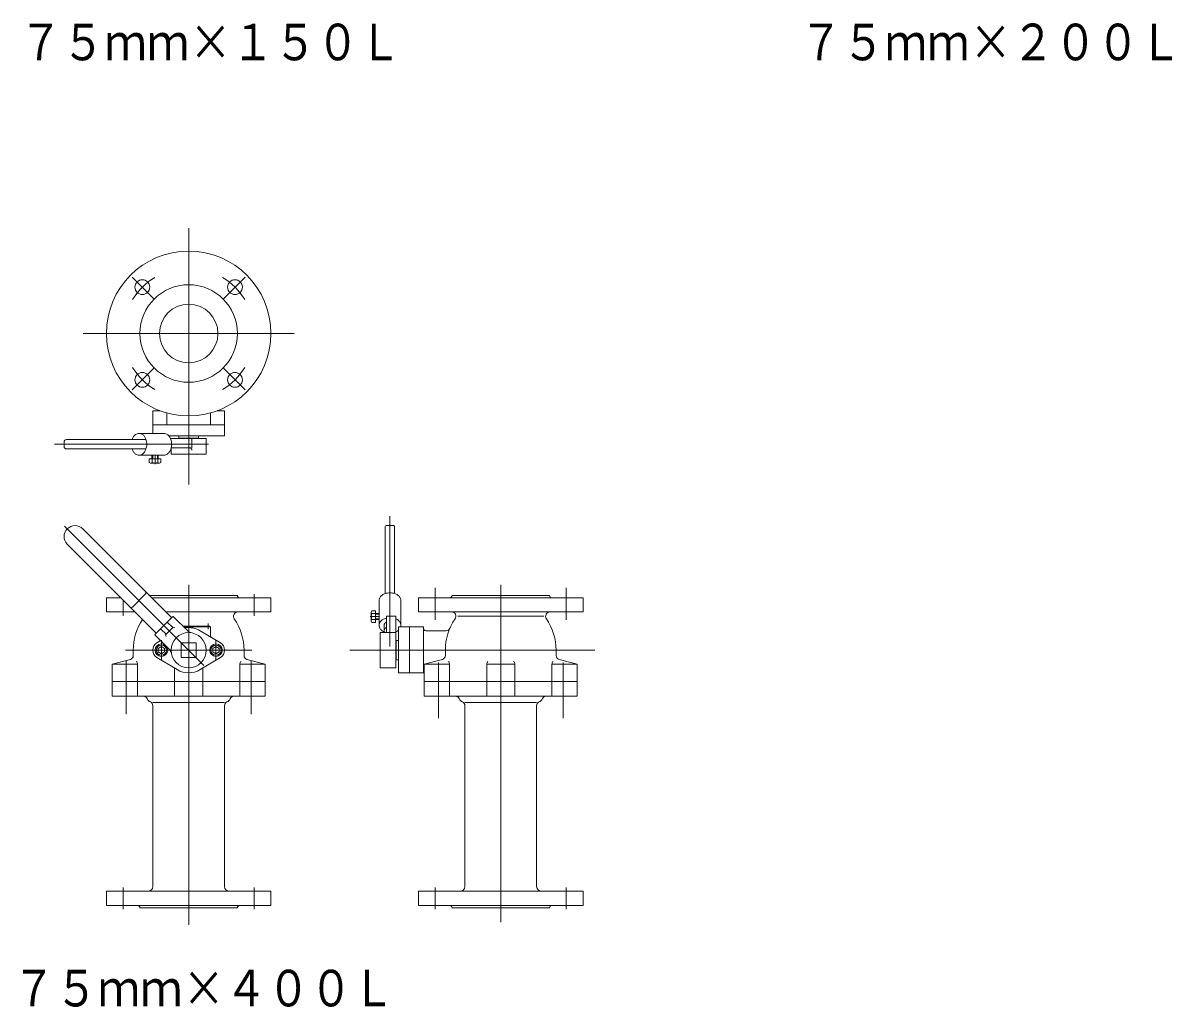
# Model space of a CAD drawing. Units: millimetres at full size, sheet at 1:20; details may follow other scales. Extents: x -5803 to 5817, y -3160 to 3160.
# Drawn here: x 3284 to 4757, y 639 to 1901 of the extents above; entities that cross this region are included whole.
import ezdxf
from ezdxf.enums import TextEntityAlignment as Align

# ---------------------------------------------------------------- set-up
doc = ezdxf.new("R2010")
doc.units = ezdxf.units.MM
doc.header["$LTSCALE"] = 20
doc.layers.add('0-7_TEMP01', color=3, linetype='Continuous', lineweight=18)
doc.layers.add('1-3_補修弁', color=7, linetype='Continuous', lineweight=9)
doc.styles.add('ＭＳ ゴシック', font='')
doc.styles.get('ＭＳ ゴシック').set_extended_font_data('MS Gothic')

msp = doc.modelspace()

# ---------------------------------------------------------------- linework, layer by layer
at = {"layer": '0-7_TEMP01'}
for p, q in [((3496.31, 1309.2), (3496.31, 1637.74)), ((3423.9, 1575), (3451.78, 1547.13)), ((3568.72, 1575), (3540.85, 1547.13)), ((3361.16, 1502.6), (3631.47, 1502.6)), ((3423.9, 1430.19), (3451.78, 1458.06)), ((3568.72, 1430.19), (3540.85, 1458.06)), ((3324.18, 1360.6), (3521.61, 1360.6)), ((3453.18, 1335.23), (3453.18, 1346.59)), ((3754.31, 1101.27), (3754.31, 1268.45)), ((3515.76, 1077.27), (3337.22, 1255.81)), ((3496.31, 744.7), (3496.31, 1180.6)), ((3896.31, 1180.6), (3896.31, 748.11)), ((3580.32, 1168.71), (3580.32, 1140.71)), ((3812.32, 1135.71), (3812.32, 1176.71)), ((3980.32, 1176.71), (3980.32, 1135.71)), ((3412.32, 1160.91), (3412.32, 1140.71)), ((3728.95, 1139.85), (3740.31, 1139.85)), ((3461.31, 1109.71), (3461.31, 1083.71)), ((3531.32, 1083.71), (3531.32, 1109.71)), ((3577.31, 1096.71), (3415.31, 1096.71)), ((4016.81, 1096.71), (3702.92, 1096.71)), ((3416.32, 1014.71), (3416.32, 1083.71)), ((3576.32, 1014.71), (3576.32, 1083.71)), ((3816.32, 1009.71), (3816.32, 1081.02)), ((3976.32, 1009.71), (3976.32, 1081.02)), ((3412.32, 764.71), (3412.32, 792.71)), ((3580.32, 764.71), (3580.32, 792.71)), ((3812.32, 764.71), (3812.32, 792.71)), ((3980.32, 764.71), (3980.32, 792.71))]:
    msp.add_line(p, q, dxfattribs=at)
for start, end in [(121.226, 148.774), (31.226, 58.774), (211.226, 238.774), (301.226, 328.774)]:
    msp.add_arc((3496.31, 1502.6), 84, start, end, dxfattribs=at)
at = {"layer": '1-3_補修弁'}
for p, q in [((3450.32, 1403.6), (3450.32, 1374.59)), ((3459.86, 1403.6), (3450.32, 1403.6)), ((3468.32, 1400.88), (3468.32, 1385.6)), ((3524.32, 1400.88), (3524.32, 1385.6)), ((3542.31, 1403.6), (3532.78, 1403.6)), ((3542.31, 1371.59), (3542.31, 1403.6)), ((3542.31, 1385.6), (3450.32, 1385.6)), ((3464.49, 1374.59), (3432.67, 1374.59)), ((3470.62, 1371.59), (3542.31, 1371.59)), ((3508.81, 1368.6), (3508.81, 1371.59)), ((3336.65, 1363.6), (3336.65, 1357.6)), ((3339.65, 1366.6), (3441.62, 1366.6)), ((3472.85, 1368.09), (3518.82, 1368.09)), ((3473.81, 1348.1), (3473.81, 1355.88)), ((3497.38, 1356.1), (3473.87, 1356.1)), ((3483.81, 1368.6), (3508.81, 1368.6)), ((3500.37, 1368.09), (3500.37, 1356.1)), ((3508.81, 1368.6), (3508.32, 1368.09)), ((3518.82, 1368.09), (3518.82, 1348.1)), ((3339.65, 1354.59), (3441.62, 1354.59)), ((3432.67, 1346.59), (3464.49, 1346.59)), ((3445.68, 1342.09), (3460.69, 1342.09)), ((3445.68, 1337.19), (3445.68, 1342.09)), ((3449.18, 1346.59), (3449.18, 1342.09)), ((3449.43, 1337.17), (3449.43, 1342.09)), ((3450.18, 1342.09), (3450.18, 1346.59)), ((3456.18, 1342.09), (3456.18, 1346.59)), ((3456.93, 1337.17), (3456.93, 1342.09)), ((3457.18, 1342.09), (3457.18, 1346.59)), ((3460.69, 1342.09), (3460.69, 1337.19)), ((3518.82, 1348.1), (3473.81, 1348.1)), ((3447.56, 1336.6), (3458.8, 1336.6)), ((3474.39, 1138.43), (3360.55, 1252.28)), ((3748.32, 1255.38), (3748.32, 1169.29)), ((3759.32, 1256.38), (3749.32, 1256.38)), ((3760.32, 1255.38), (3760.32, 1169.29)), ((3454.59, 1118.63), (3340.75, 1232.47)), ((3390.82, 1163.71), (3409.51, 1163.71)), ((3390.82, 1163.71), (3390.82, 1145.71)), ((3441.16, 1168.84), (3424.19, 1151.87)), ((3558.81, 1166.71), (3446.12, 1166.71)), ((3449.11, 1163.71), (3601.81, 1163.71)), ((3601.81, 1163.71), (3601.81, 1145.71)), ((3790.82, 1163.71), (4001.81, 1163.71)), ((3790.82, 1145.71), (3790.82, 1163.71)), ((3833.81, 1166.71), (3958.81, 1166.71)), ((4001.81, 1163.71), (4001.81, 1145.71)), ((3740.31, 1128.53), (3740.31, 1160.35)), ((3768.32, 1128.53), (3768.32, 1160.35)), ((3390.82, 1145.71), (3427.51, 1145.71)), ((3453.35, 1117.39), (3475.63, 1139.67)), ((3467.11, 1145.71), (3601.81, 1145.71)), ((3477.04, 1139.67), (3495.11, 1121.61)), ((3730.32, 1145.47), (3730.32, 1134.22)), ((3730.9, 1143.6), (3735.82, 1143.6)), ((3730.9, 1136.1), (3735.82, 1136.1)), ((3730.91, 1147.35), (3735.82, 1147.35)), ((3735.82, 1147.35), (3735.82, 1132.34)), ((3740.31, 1143.85), (3735.82, 1143.85)), ((3735.82, 1142.85), (3740.31, 1142.85)), ((3735.82, 1136.84), (3740.31, 1136.84)), ((3735.82, 1135.84), (3740.31, 1135.84)), ((3761.82, 1140.38), (3749.82, 1140.38)), ((3749.82, 1119.21), (3749.82, 1140.38)), ((3761.82, 1140.38), (3761.82, 1074.21)), ((4001.81, 1145.71), (3790.82, 1145.71)), ((3841.32, 1140.13), (3951.32, 1140.13)), ((3460.25, 1124.29), (3467.33, 1117.22)), ((3489, 1127.71), (3523.32, 1127.71)), ((3524.32, 1126.71), (3490, 1126.71)), ((3511.23, 1121.59), (3536.97, 1106.14)), ((3521.31, 1123.71), (3521.31, 1130.71)), ((3523.32, 1127.71), (3523.32, 1126.71)), ((3524.32, 1115.44), (3524.32, 1126.71)), ((3735.82, 1132.34), (3730.91, 1132.34)), ((3746.82, 1128.53), (3746.82, 1121.61)), ((3765.31, 1126.71), (3765.31, 1067.71)), ((3765.31, 1126.71), (3797.31, 1126.71)), ((3779.31, 1067.71), (3779.31, 1126.71)), ((3797.31, 1067.71), (3797.31, 1126.71)), ((3800.32, 1121.71), (3826.49, 1121.71)), ((3453.35, 1115.98), (3471.42, 1097.92)), ((3460.37, 1108.97), (3455.66, 1106.14)), ((3486.82, 1087.21), (3486.82, 1106.21)), ((3486.82, 1106.21), (3505.82, 1106.21)), ((3505.82, 1106.21), (3505.82, 1087.21)), ((3761.82, 1119.21), (3741.81, 1119.21)), ((3741.81, 1119.21), (3741.81, 1074.21)), ((3762.32, 1109.21), (3762.32, 1084.21)), ((3425.32, 1089.78), (3425.32, 1096.71)), ((3457.31, 1094.41), (3457.31, 1099.02)), ((3461.31, 1092.09), (3457.31, 1094.41)), ((3465.31, 1094.41), (3461.31, 1092.09)), ((3465.31, 1099.02), (3465.31, 1094.41)), ((3527.31, 1094.41), (3527.31, 1099.02)), ((3531.32, 1092.09), (3527.31, 1094.41)), ((3535.32, 1094.41), (3531.32, 1092.09)), ((3535.32, 1099.02), (3535.32, 1094.41)), ((3567.31, 1089.78), (3567.31, 1096.71)), ((3825.32, 1089.78), (3825.32, 1096.71)), ((3967.31, 1089.78), (3967.31, 1096.71)), ((3430.75, 1078.71), (3398.32, 1078.71)), ((3430.75, 1078.71), (3430.75, 1037.71)), ((3455.66, 1087.28), (3481.4, 1071.84)), ((3505.82, 1087.21), (3486.82, 1087.21)), ((3536.97, 1087.28), (3511.23, 1071.84)), ((3594.32, 1078.71), (3561.88, 1078.71)), ((3561.88, 1078.71), (3561.88, 1037.71)), ((3571.02, 1084.96), (3594.32, 1078.71)), ((3594.32, 1078.71), (3594.32, 1037.71)), ((3762.32, 1084.21), (3761.82, 1084.71)), ((3762.32, 1084.21), (3765.31, 1084.21)), ((3798.32, 1078.71), (3798.32, 1037.71)), ((3830.75, 1078.71), (3830.75, 1037.71)), ((3878.32, 1078.71), (3914.31, 1078.71)), ((3878.32, 1037.71), (3878.32, 1078.71)), ((3914.31, 1037.71), (3914.31, 1078.71)), ((3961.88, 1078.71), (3994.32, 1078.71)), ((3961.88, 1078.71), (3961.88, 1037.71)), ((3971.02, 1084.96), (3994.32, 1078.71)), ((3994.32, 1037.71), (3994.32, 1078.71)), ((3478.32, 1037.71), (3478.32, 1073.69)), ((3514.31, 1037.71), (3514.31, 1073.69)), ((3741.81, 1074.21), (3761.82, 1074.21)), ((3765.31, 1067.71), (3798.32, 1067.71)), ((3594.32, 1056.71), (3398.32, 1056.71)), ((3798.32, 1056.71), (3994.32, 1056.71)), ((3594.32, 1037.71), (3398.32, 1037.71)), ((3994.32, 1037.71), (3798.32, 1037.71)), ((3450.32, 1029.71), (3542.31, 1029.71)), ((3450.32, 793.71), (3450.32, 1025.71)), ((3542.31, 793.71), (3542.31, 1025.71)), ((3850.32, 1029.71), (3942.31, 1029.71)), ((3850.32, 793.71), (3850.32, 1025.71)), ((3942.31, 793.71), (3942.31, 1025.71)), ((3390.82, 787.71), (3601.81, 787.71)), ((3601.81, 787.71), (3601.81, 769.71)), ((3790.82, 787.71), (4001.81, 787.71)), ((3790.82, 769.71), (3790.82, 787.71)), ((4001.81, 787.71), (4001.81, 769.71)), ((3558.81, 766.71), (3433.81, 766.71)), ((4001.81, 769.71), (3790.82, 769.71)), ((3958.81, 766.71), (3833.81, 766.71))]:
    msp.add_line(p, q, dxfattribs=at)
for points in [[(3484.32, 1368.09), (3483.81, 1368.6), (3483.81, 1371.59)], [(3468.74, 1132.78), (3475.81, 1125.7), (3467.33, 1117.22)], [(3761.82, 1108.71), (3762.32, 1109.21), (3765.31, 1109.21)], [(3457.31, 1099.02), (3461.31, 1101.33), (3465.31, 1099.02)], [(3527.31, 1099.02), (3531.32, 1101.33), (3535.32, 1099.02)], [(3421.61, 1084.96), (3398.32, 1078.71), (3398.32, 1037.71)], [(3821.61, 1084.96), (3798.32, 1078.71), (3830.75, 1078.71)], [(3601.81, 769.71), (3390.82, 769.71), (3390.82, 787.71)]]:
    msp.add_lwpolyline(points, dxfattribs=at)
for centre, radius in [((3496.31, 1502.6), 105.5), ((3436.91, 1561.99), 9.5), ((3496.31, 1502.6), 62.5), ((3555.71, 1561.99), 9.5), ((3496.31, 1502.6), 37.5), ((3436.91, 1443.2), 9.5), ((3555.71, 1443.2), 9.5), ((3461.31, 1096.71), 8), ((3496.31, 1096.71), 22.5), ((3531.32, 1096.71), 8), ((3461.31, 1096.71), 6.5), ((3531.32, 1096.71), 6.5)]:
    msp.add_circle(centre, radius, dxfattribs=at)
for centre, radius, start, end in [((3437.92, 1361.96), 14.93, 145.13203, 160.85632), ((3434.63, 1364.28), 10.9, 125.84361, 145.25198), ((3432.76, 1366.95), 7.64, 90.69337, 126.22988), ((3432.58, 1366.95), 7.64, 53.77012, 89.30663), ((3430.72, 1364.28), 10.9, 34.74801, 54.15638), ((3427.43, 1361.96), 14.93, 19.1437, 34.86798), ((3464.4, 1366.95), 7.64, 53.77012, 89.30663), ((3462.54, 1364.28), 10.9, 34.74801, 54.15638), ((3459.24, 1361.96), 14.93, 19.1437, 34.86798), ((3339.65, 1363.6), 3, 90, 180), ((3339.65, 1357.6), 3, 180, 270), ((3424.54, 1366.46), 0.82, 151.32882, 170.65982), ((3423.67, 1360.66), 18.91, 359.81123, 19.14223), ((3423.67, 1360.53), 18.91, 340.85777, 0.18877), ((3455.49, 1360.66), 18.91, 359.81123, 19.14223), ((3455.49, 1360.53), 18.91, 340.85777, 0.18877), ((3497.38, 1353.1), 3, 0, 90), ((3433.17, 1357.7), 9.94, 198.21001, 199.80121), ((3437.92, 1359.23), 14.93, 199.14369, 214.86798), ((3434.63, 1356.91), 10.9, 214.74801, 234.15638), ((3432.76, 1354.24), 7.64, 233.77013, 269.30664), ((3432.58, 1354.24), 7.64, 270.69336, 306.22986), ((3430.72, 1356.91), 10.9, 305.84364, 325.252), ((3427.43, 1359.23), 14.93, 325.13201, 340.8563), ((3464.4, 1354.24), 7.64, 270.69336, 306.22986), ((3462.54, 1356.91), 10.9, 305.84364, 325.252), ((3459.24, 1359.23), 14.93, 325.13201, 340.8563), ((3447.56, 1339.88), 3.29, 234.992, 304.565), ((3453.18, 1349.01), 12.42, 252.412, 287.588), ((3458.8, 1339.88), 3.29, 235.435, 305.008), ((3350.65, 1242.38), 14, 45, 225), ((3749.32, 1255.38), 1, 90, 180), ((3759.32, 1255.38), 1, 0, 90), ((3439.74, 1170.25), 2, 315, 45), ((3561.82, 1166.71), 3, 180, 270), ((3747.96, 1160.26), 7.64, 143.77013, 179.30664), ((3750.62, 1158.39), 10.9, 124.74801, 144.15638), ((3752.95, 1155.11), 14.93, 109.14369, 124.86798), ((3754.25, 1151.35), 18.91, 89.81124, 109.14224), ((3754.38, 1151.35), 18.91, 70.85776, 90.18876), ((3755.68, 1155.11), 14.93, 55.13203, 70.85632), ((3758, 1158.39), 10.9, 35.84361, 55.25198), ((3760.66, 1160.26), 7.64, 0.69337, 36.22988), ((3830.82, 1166.71), 3, 270, 0), ((3961.82, 1166.71), 3, 180, 270), ((3422.78, 1153.28), 2, 225, 315), ((3496.31, 1096.71), 71, 146.372, 180), ((3476.34, 1138.96), 1, 45, 135), ((3559.39, 1140.13), 5.58, 90, 214.542), ((3496.31, 1096.71), 71, 0, 34.542), ((3742.73, 1139.85), 12.42, 162.412, 197.588), ((3733.61, 1145.47), 3.29, 144.992, 214.565), ((3733.61, 1134.22), 3.29, 145.435, 215.008), ((3750.62, 1126.58), 10.9, 124.74801, 144.15638), ((3752.95, 1123.28), 14.93, 109.14369, 124.86798), ((3751.73, 1128.16), 9.94, 101.14176, 111.74811), ((3758.09, 1127.53), 10.08, 52.6097, 68.33399), ((3758, 1126.58), 10.9, 35.84361, 55.25198), ((3896.31, 1096.71), 71, 145.458, 180), ((3833.23, 1140.13), 5.58, 325.458, 90), ((3959.39, 1140.13), 5.58, 90, 214.542), ((3896.31, 1096.71), 71, 0, 34.542), ((3477.22, 1124.29), 2, 45, 135), ((3496.31, 1096.71), 29, 59.05, 99.719), ((3502.17, 1128.68), 10, 225, 259.606), ((3747.96, 1128.44), 7.64, 143.77013, 179.30664), ((3747.96, 1128.62), 7.64, 180.69336, 216.22986), ((3750.62, 1130.49), 10.9, 215.84364, 235.252), ((3751.25, 1130.71), 11.45, 233.33203, 249.05632), ((3750.91, 1128.48), 4.09, 143.77013, 179.30664), ((3750.91, 1121.56), 4.09, 143.77014, 179.30665), ((3750.91, 1121.66), 4.09, 180.69336, 216.22987), ((3752.34, 1127.49), 5.84, 124.74801, 144.15638), ((3752.34, 1120.57), 5.84, 124.74799, 144.15636), ((3752.25, 1127.9), 5.45, 116.55794, 126.4811), ((3752.25, 1120.98), 5.45, 116.55799, 126.48115), ((3756, 1133.22), 14.29, 293.98821, 305.06814), ((3762.2, 1125.19), 4.17, 298.82431, 318.23267), ((3760.66, 1128.44), 7.64, 0.69337, 36.22988), ((3761.21, 1128.54), 7.11, 345.10914, 359.9527), ((3800.32, 1124.71), 3, 180, 270), ((3826.49, 1126.71), 5, 270, 336.75), ((3461.31, 1096.71), 11, 120.95, 239.05), ((3454.07, 1116.69), 1, 135, 225), ((3468.74, 1115.81), 2, 135, 225), ((3527.31, 1115.44), 3, 180, 239.05), ((3531.32, 1096.71), 11, 300.95, 59.05), ((3747.69, 1119.28), 0.095, 205.74959, 225.15795), ((3464.35, 1090.85), 10, 10.394, 45), ((3420.32, 1089.78), 5, 285, 0), ((3425.74, 1078.71), 5, 0, 47.288), ((3566.88, 1078.71), 5, 132.712, 180), ((3572.31, 1089.78), 5, 180, 255), ((3820.32, 1089.78), 5, 285, 0), ((3825.74, 1078.71), 5, 0, 47.288), ((3883.32, 1078.71), 5, 132.712, 180), ((3909.31, 1078.71), 5, 0, 47.288), ((3966.88, 1078.71), 5, 132.712, 180), ((3972.31, 1089.78), 5, 180, 255), ((3496.31, 1096.71), 29, 239.05, 300.95), ((3438.32, 1032.71), 5, 22.62, 90), ((3450.32, 1037.71), 8, 202.62, 247.38), ((3542.31, 1037.71), 8, 292.62, 337.38), ((3554.31, 1032.71), 5, 90, 157.38), ((3838.32, 1032.71), 5, 22.62, 90), ((3850.32, 1037.71), 8, 202.62, 247.38), ((3942.31, 1037.71), 8, 292.62, 337.38), ((3954.31, 1032.71), 5, 90, 157.38), ((3445.32, 1025.71), 5, 0, 67.38), ((3547.31, 1025.71), 5, 112.62, 180), ((3845.32, 1025.71), 5, 0, 67.38), ((3947.31, 1025.71), 5, 112.62, 180), ((3444.32, 793.71), 6, 270, 0), ((3548.32, 793.71), 6, 180, 270), ((3844.32, 793.71), 6, 270, 0), ((3948.32, 793.71), 6, 180, 270), ((3430.82, 766.71), 3, 0, 90), ((3561.82, 766.71), 3, 90, 180), ((3830.82, 766.71), 3, 0, 90), ((3961.82, 766.71), 3, 90, 180)]:
    msp.add_arc(centre, radius, start, end, dxfattribs=at)

# ---------------------------------------------------------------- texts
at = {"layer": '1-3_補修弁', "style": 'ＭＳ ゴシック', "width": 0.85}
for s, p in [('７５ｍｍ×１５０Ｌ', (3279.52, 1838.68)), ('７５ｍｍ×２００Ｌ', (4279.52, 1838.68)), ('７５ｍｍ×４００Ｌ', (3270.82, 626.08))]:
    msp.add_text(s, height=46.92, dxfattribs=at).set_placement(p, align=Align.BOTTOM_LEFT)

doc.saveas('drawing.dxf')
